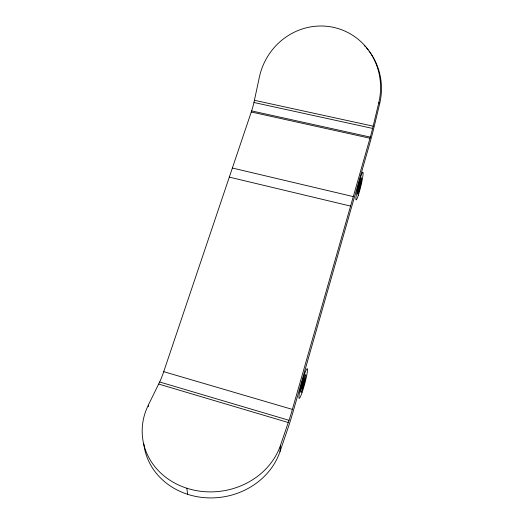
<?xml version="1.0" encoding="UTF-8"?>
<svg xmlns="http://www.w3.org/2000/svg" width="524" height="524" viewBox="0 0 524 524"><rect width="100%" height="100%" fill="white"/><g stroke="black" fill="none" stroke-linecap="round" stroke-linejoin="round"><path stroke-width="0.79" d="M360.361 183.931L360.44 182.201L358.613 189.963L360.361 183.931L359.503 183.734L358.03 189.04M143.805 443.959A70.006 62.461 -8.9 0 0 206.456 497.8A70.006 62.461 -8.9 0 0 279.993 451.655L280.497 445.308L289.372 419.272A34.885 3.747 -74.5 0 0 291.979 410.783L370.33 137.105A31.407 3.02 -76.7 0 0 372.368 129.461L378.786 102.684A63.515 61 -68.5 0 0 333.172 27.287A63.515 61 -68.5 0 0 259.315 77.375L253.727 103.51A30.451 7.716 -78.6 0 1 251.638 110.905L163.278 372.983A33.713 9.517 -72.5 0 1 160.121 381.007L148.292 405.216L148.547 406.69M303.331 380.653L302.649 383.719L303.56 383.974L302.394 387.328L302.079 386.863L302.938 382.998L304.11 379.645L304.418 380.149L303.56 383.974M369.125 51.201A62.592 60.149 -68.2 0 1 379.697 103.542L373.389 129.841A43.728 4.205 -76.7 0 1 369.813 143.288L292.818 412.663A48.581 5.22 -74.5 0 1 288.737 425.914L279.993 451.655M254.468 100.307L373.173 126.173M253.97 102.508L372.623 128.426M251.638 110.905L370.33 137.105M251.278 111.992L370.01 138.238M358.593 187.599L359.451 187.795M232.381 168.034L353.3 196.611M229.316 177.125L350.582 206.096M303.501 379.887L304.418 380.149M163.724 371.673L292.372 409.408M159.682 381.996L289.032 420.32M158.707 384.066L288.292 422.541M378.786 102.684L379.697 103.542M186.865 488.244L187.592 494.309M364.37 45.647A62.592 60.149 -68.2 0 1 365.483 46.826M366.564 48.038A62.592 60.149 -68.2 0 1 368.13 49.911M280.497 445.308A70.897 62.86 -8.4 0 1 188.051 488.61A70.897 62.86 -8.4 0 1 148.292 405.216M359.078 189.472A5.26 0.485 -76.3 0 0 360.833 181.075A5.26 0.485 -76.3 0 0 358.658 187.697A5.26 0.485 -76.3 0 0 359.078 189.472M358.809 191.509A8.456 0.786 -76.3 0 0 361.632 178.022A8.456 0.786 -76.3 0 0 358.121 188.692A8.456 0.786 -76.3 0 0 358.809 191.509M358.285 195.282A14.24 1.317 -76.3 0 0 363.066 172.507A14.24 1.317 -76.3 0 0 357.171 190.363A14.24 1.317 -76.3 0 0 358.285 195.282M302.82 386.81A5.692 0.563 -74.8 0 0 304.785 378.046A5.692 0.563 -74.8 0 0 302.132 385.631A5.692 0.563 -74.8 0 0 302.82 386.81M302.034 392.561A15.419 1.526 -74.8 0 0 307.385 368.765A15.419 1.526 -74.8 0 0 300.213 389.253A15.419 1.526 -74.8 0 0 302.034 392.561M302.558 388.815A9.157 0.904 -74.8 0 0 305.708 374.732A9.157 0.904 -74.8 0 0 301.444 386.967A9.157 0.904 -74.8 0 0 302.558 388.815"/></g></svg>
